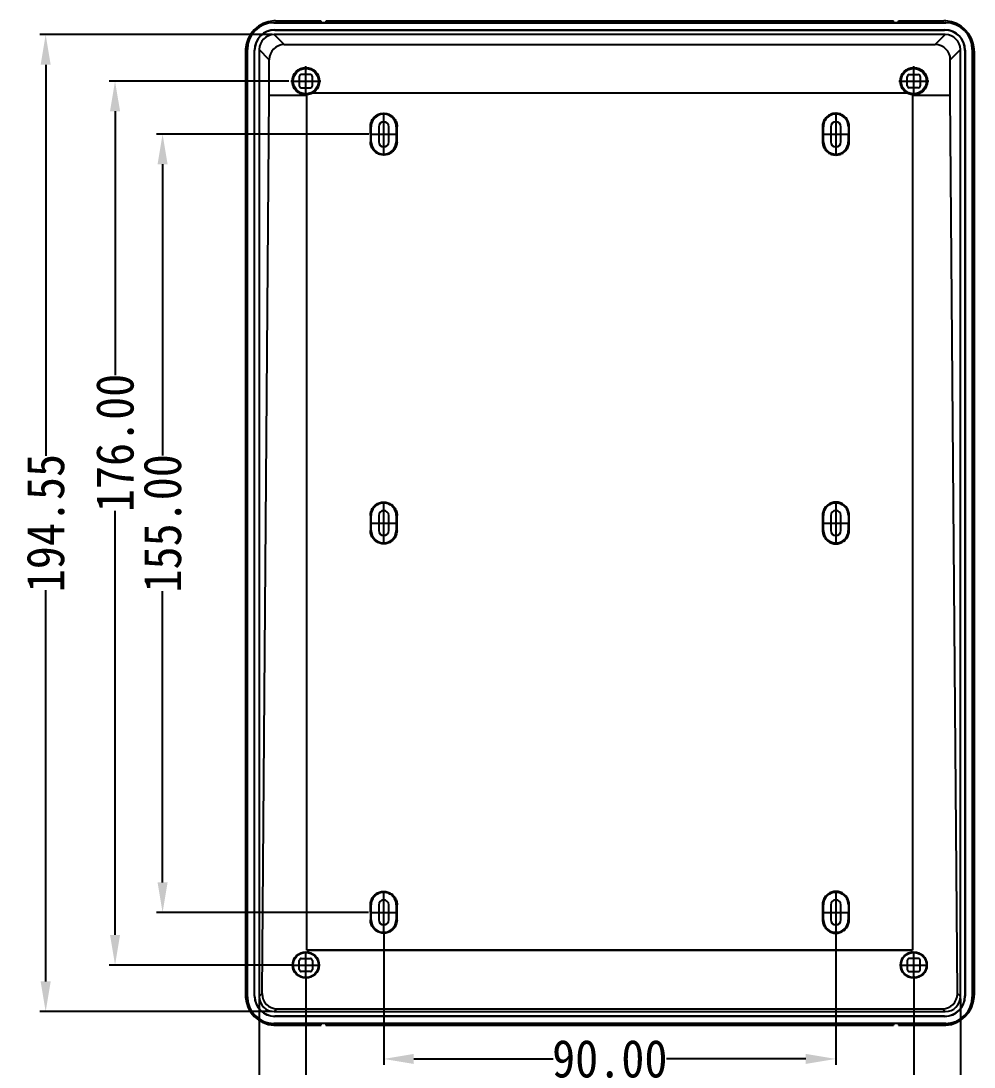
# Model space of a CAD drawing. Header units: inches. Extents: x 3721 to 4368, y 531 to 969.
# Drawn here: x 3721.1 to 3910.8, y 748.1 to 956.4 of the extents above; entities that cross this region are included whole.
import ezdxf
from ezdxf.lldxf.tags import DXFTag

# ---------------------------------------------------------------- set-up
doc = ezdxf.new("R2010")
doc.units = ezdxf.units.IN
doc.header["$MEASUREMENT"] = 0
doc.styles.add('FFS', font='simfang0.ttf', dxfattribs={"width": 0.9})
tags = doc.linetypes.add('CENTER', pattern=[2, 1.25, -0.25, 0.25, -0.25]).pattern_tags.tags
tags[10:11] = [DXFTag(74, 4), DXFTag(75, 0), DXFTag(340, '0'), DXFTag(46, 0.0), DXFTag(50, 0.0), DXFTag(44, 0.0), DXFTag(45, 0.0)]
tags[8:9] = [DXFTag(74, 4), DXFTag(75, 0), DXFTag(340, '0'), DXFTag(46, 0.0), DXFTag(50, 0.0), DXFTag(44, 0.0), DXFTag(45, 0.0)]
tags[6:7] = [DXFTag(74, 4), DXFTag(75, 0), DXFTag(340, '0'), DXFTag(46, 0.0), DXFTag(50, 0.0), DXFTag(44, 0.0), DXFTag(45, 0.0)]
tags[4:5] = [DXFTag(74, 4), DXFTag(75, 0), DXFTag(340, '0'), DXFTag(46, 0.0), DXFTag(50, 0.0), DXFTag(44, 0.0), DXFTag(45, 0.0)]
doc.dimstyles.get("Standard").update_dxf_attribs({"dimtxt": 3, "dimasz": 2, "dimexe": 0.18, "dimexo": 0.0625, "dimgap": 0.09, "dimtad": 0, "dimzin": 0, "dimdsep": 46, "dimtxsty": 'Standard', "dimcen": 0.09, "dimclrd": 4, "dimclre": 6, "dimclrt": 4, "dimadec": 0, "dimazin": 0, "dimtfac": 1, "dimtofl": 0, "dimtmove": 0, "dimatfit": 3, "dimfxl": 1, "dimtolj": 1, "dimtzin": 0, "dimarcsym": 0})

# ---------------------------------------------------------------- blocks, each defined once
blk = doc.blocks.new('*D12')
at = {"color": 6, "lineweight": -2}
for p, q in [((3774.36, 944.43), (3738.6, 944.43)), ((3739.79, 938.43), (3739.79, 885.91)), ((3739.79, 774.42), (3739.79, 858.85)), ((3775.02, 768.42), (3738.6, 768.42))]:
    blk.add_line(p, q, dxfattribs=at)
at = {"color": 6}
for points in [[(3738.79, 938.43), (3740.79, 938.43), (3739.79, 944.43)], [(3738.79, 774.42), (3740.79, 774.42), (3739.79, 768.42)]]:
    blk.add_solid(points, dxfattribs=at)
at = {"layer": 'Defpoints', "color": 0}
for p in [(3774.77, 944.43), (3739.79, 768.42), (3775.44, 768.42)]:
    blk.add_point(p, dxfattribs=at)
at = {"color": 4, "insert": (3739.79, 872.38), "char_height": 7.5, "attachment_point": 5, "rotation": 90, "style": 'FFS'}
blk.add_mtext('\\A1;176.00', dxfattribs=at)
blk = doc.blocks.new('*D3')
at = {"color": 6, "lineweight": -2}
for p, q in [((3793.26, 775.02), (3793.26, 748.53)), ((3883.26, 775.02), (3883.26, 748.53)), ((3799.26, 749.72), (3826.99, 749.72)), ((3877.26, 749.72), (3849.53, 749.72))]:
    blk.add_line(p, q, dxfattribs=at)
at = {"color": 6}
for points in [[(3799.26, 750.72), (3799.26, 748.72), (3793.26, 749.72)], [(3877.26, 750.72), (3877.26, 748.72), (3883.26, 749.72)]]:
    blk.add_solid(points, dxfattribs=at)
at = {"layer": 'Defpoints', "color": 0}
for p in [(3793.26, 775.43), (3883.26, 775.43), (3883.26, 749.72)]:
    blk.add_point(p, dxfattribs=at)
at = {"color": 4, "insert": (3838.26, 749.72), "char_height": 7.5, "attachment_point": 5, "style": 'FFS'}
blk.add_mtext('\\A1;90.00', dxfattribs=at)
blk = doc.blocks.new('*D4')
at = {"color": 6, "lineweight": -2}
for p, q in [((3777.76, 765.79), (3777.76, 737.97)), ((3898.76, 766.18), (3898.76, 737.97)), ((3783.76, 739.16), (3824.73, 739.16)), ((3892.76, 739.16), (3851.8, 739.16))]:
    blk.add_line(p, q, dxfattribs=at)
at = {"color": 6}
for points in [[(3783.76, 740.16), (3783.76, 738.16), (3777.76, 739.16)], [(3892.76, 740.16), (3892.76, 738.16), (3898.76, 739.16)]]:
    blk.add_solid(points, dxfattribs=at)
at = {"layer": 'Defpoints', "color": 0}
for p in [(3777.76, 766.21), (3898.76, 766.59), (3898.76, 739.16)]:
    blk.add_point(p, dxfattribs=at)
at = {"color": 4, "insert": (3838.26, 739.16), "char_height": 7.5, "attachment_point": 5, "style": 'FFS'}
blk.add_mtext('\\A1;121.00', dxfattribs=at)
blk = doc.blocks.new('*D5')
at = {"color": 6, "lineweight": -2}
for p, q in [((3790.29, 933.87), (3748.06, 933.87)), ((3749.25, 927.87), (3749.25, 869.9)), ((3749.25, 784.87), (3749.25, 842.84)), ((3790.24, 778.87), (3748.06, 778.87))]:
    blk.add_line(p, q, dxfattribs=at)
at = {"color": 6}
for points in [[(3748.25, 927.87), (3750.25, 927.87), (3749.25, 933.87)], [(3748.25, 784.87), (3750.25, 784.87), (3749.25, 778.87)]]:
    blk.add_solid(points, dxfattribs=at)
at = {"layer": 'Defpoints', "color": 0}
for p in [(3790.7, 933.87), (3749.25, 778.87), (3790.65, 778.87)]:
    blk.add_point(p, dxfattribs=at)
at = {"color": 4, "insert": (3749.25, 856.37), "char_height": 7.5, "attachment_point": 5, "rotation": 90, "style": 'FFS'}
blk.add_mtext('\\A1;155.00', dxfattribs=at)
blk = doc.blocks.new('*D17')
at = {"color": 6, "lineweight": -2}
for p, q in [((3771.06, 953.7), (3724.79, 953.7)), ((3725.98, 947.7), (3725.98, 869.79)), ((3725.98, 765.15), (3725.98, 843.05)), ((3771.06, 759.15), (3724.79, 759.15))]:
    blk.add_line(p, q, dxfattribs=at)
at = {"color": 6}
for points in [[(3724.98, 947.7), (3726.98, 947.7), (3725.98, 953.7)], [(3724.98, 765.15), (3726.98, 765.15), (3725.98, 759.15)]]:
    blk.add_solid(points, dxfattribs=at)
at = {"layer": 'Defpoints', "color": 0}
for p in [(3725.98, 953.7), (3771.47, 953.7), (3771.47, 759.15)]:
    blk.add_point(p, dxfattribs=at)
at = {"color": 4, "insert": (3725.98, 856.42), "char_height": 7.5, "attachment_point": 5, "rotation": 90, "style": 'FFS'}
blk.add_mtext('\\A1;194.55', dxfattribs=at)
blk = doc.blocks.new('*D18')
at = {"color": 6, "lineweight": -2}
for p, q in [((3768.48, 761.73), (3768.48, 727.25)), ((3908.05, 761.73), (3908.05, 727.25)), ((3774.48, 728.44), (3824.88, 728.44)), ((3902.05, 728.44), (3851.65, 728.44))]:
    blk.add_line(p, q, dxfattribs=at)
at = {"color": 6}
for points in [[(3774.48, 729.44), (3774.48, 727.44), (3768.48, 728.44)], [(3902.05, 729.44), (3902.05, 727.44), (3908.05, 728.44)]]:
    blk.add_solid(points, dxfattribs=at)
at = {"layer": 'Defpoints', "color": 0}
for p in [(3768.48, 762.14), (3908.05, 762.14), (3768.48, 728.44)]:
    blk.add_point(p, dxfattribs=at)
at = {"color": 4, "insert": (3838.26, 728.44), "char_height": 7.5, "attachment_point": 5, "style": 'FFS'}
blk.add_mtext('\\A1;139.57', dxfattribs=at)

msp = doc.modelspace()

# ---------------------------------------------------------------- linework, layer by layer
at = {"color": 7, "linetype": 'Continuous'}
for p, q in [((3771.745, 956.423), (3780.777, 956.423)), ((3780.783, 956.075), (3780.783, 956.423)), ((3781.766, 956.075), (3781.778, 956.423)), ((3781.778, 956.423), (3894.749, 956.423)), ((3894.754, 956.075), (3894.754, 956.423)), ((3895.737, 956.075), (3895.749, 956.423)), ((3895.749, 956.423), (3904.781, 956.423)), ((3771.398, 956.075), (3780.783, 956.075)), ((3771.407, 956.058), (3771.407, 956.075)), ((3771.407, 956.058), (3905.119, 956.058)), ((3771.581, 954.647), (3904.945, 954.647)), ((3771.581, 954.647), (3771.616, 954.612)), ((3771.616, 954.612), (3904.91, 954.612)), ((3780.788, 956.094), (3781.768, 956.094)), ((3894.759, 956.094), (3895.738, 956.094)), ((3895.743, 956.075), (3905.128, 956.075)), ((3904.945, 954.647), (3904.91, 954.612)), ((3905.119, 956.075), (3905.119, 956.058)), ((3905.051, 953.698), (3771.475, 953.698)), ((3771.475, 953.698), (3773.476, 951.697)), ((3903.05, 951.697), (3905.051, 953.698)), ((3765.755, 950.432), (3765.755, 762.419)), ((3766.103, 762.063), (3766.103, 950.78)), ((3766.103, 950.771), (3766.12, 950.771)), ((3766.12, 762.072), (3766.12, 950.771)), ((3767.531, 762.247), (3767.531, 950.596)), ((3767.531, 950.579), (3767.566, 950.579)), ((3767.566, 762.264), (3767.566, 950.579)), ((3770.481, 948.701), (3768.48, 950.703)), ((3768.48, 950.703), (3768.48, 762.14)), ((3773.476, 951.697), (3903.05, 951.697)), ((3908.047, 950.703), (3906.045, 948.701)), ((3908.047, 762.14), (3908.047, 950.703)), ((3908.96, 950.579), (3908.995, 950.579)), ((3908.96, 950.579), (3908.96, 762.264)), ((3908.995, 950.596), (3908.995, 762.247)), ((3910.406, 950.771), (3910.424, 950.771)), ((3910.406, 950.771), (3910.406, 762.072)), ((3910.424, 950.78), (3910.424, 762.063)), ((3910.771, 950.432), (3910.771, 762.411)), ((3770.481, 941.611), (3770.481, 948.701)), ((3906.045, 941.611), (3906.045, 948.701)), ((3776.465, 945.327), (3776.462, 943.527)), ((3778.666, 945.722), (3776.866, 945.726)), ((3779.061, 943.522), (3779.065, 945.322)), ((3897.465, 943.523), (3897.462, 945.322)), ((3897.861, 945.722), (3899.661, 945.726)), ((3900.061, 945.326), (3900.064, 943.526)), ((3776.861, 943.126), (3778.661, 943.123)), ((3777.978, 771.396), (3777.978, 941.69)), ((3897.433, 942.023), (3779.093, 942.023)), ((3899.664, 943.126), (3897.865, 943.123)), ((3898.548, 941.69), (3898.548, 771.396)), ((3769.062, 762.723), (3770.481, 941.611)), ((3770.481, 941.611), (3777.978, 941.611)), ((3898.548, 941.611), (3906.045, 941.611)), ((3907.464, 762.723), (3906.045, 941.611)), ((3790.602, 935.352), (3790.778, 935.352)), ((3790.602, 935.352), (3790.618, 932.352)), ((3790.794, 932.352), (3790.778, 935.352)), ((3792.265, 935.352), (3792.265, 932.352)), ((3794.264, 932.352), (3794.264, 935.352)), ((3795.751, 935.352), (3795.735, 932.352)), ((3795.751, 935.352), (3795.927, 935.352)), ((3795.911, 932.352), (3795.927, 935.352)), ((3880.599, 935.352), (3880.776, 935.352)), ((3880.599, 935.352), (3880.615, 932.352)), ((3880.791, 932.352), (3880.776, 935.352)), ((3882.262, 935.352), (3882.262, 932.352)), ((3884.262, 932.352), (3884.262, 935.352)), ((3885.748, 935.352), (3885.732, 932.352)), ((3885.748, 935.352), (3885.925, 935.352)), ((3885.909, 932.352), (3885.925, 935.352)), ((3790.794, 932.352), (3790.618, 932.352)), ((3795.911, 932.352), (3795.735, 932.352)), ((3880.791, 932.352), (3880.615, 932.352)), ((3885.909, 932.352), (3885.732, 932.352)), ((3790.603, 857.921), (3790.778, 857.921)), ((3790.603, 857.921), (3790.619, 854.922)), ((3790.794, 854.922), (3790.778, 857.921)), ((3792.265, 857.921), (3792.265, 854.922)), ((3794.264, 854.922), (3794.264, 857.921)), ((3795.751, 857.921), (3795.735, 854.922)), ((3795.751, 857.921), (3795.928, 857.921)), ((3795.912, 854.922), (3795.928, 857.921)), ((3880.599, 857.921), (3880.615, 854.922)), ((3880.599, 857.921), (3880.775, 857.921)), ((3880.791, 854.922), (3880.775, 857.921)), ((3882.262, 857.921), (3882.262, 854.922)), ((3884.262, 854.922), (3884.262, 857.921)), ((3885.749, 857.921), (3885.733, 854.922)), ((3885.749, 857.921), (3885.926, 857.921)), ((3885.911, 854.922), (3885.926, 857.921)), ((3790.794, 854.922), (3790.619, 854.922)), ((3795.912, 854.922), (3795.735, 854.922)), ((3880.791, 854.922), (3880.615, 854.922)), ((3885.911, 854.922), (3885.733, 854.922)), ((3790.602, 780.391), (3790.618, 777.391)), ((3790.602, 780.391), (3790.778, 780.391)), ((3790.794, 777.391), (3790.778, 780.391)), ((3792.265, 780.391), (3792.265, 777.391)), ((3794.264, 777.391), (3794.264, 780.391)), ((3795.751, 780.391), (3795.735, 777.391)), ((3795.751, 780.391), (3795.928, 780.391)), ((3795.912, 777.391), (3795.928, 780.391)), ((3880.599, 780.391), (3880.615, 777.391)), ((3880.599, 780.391), (3880.775, 780.391)), ((3880.791, 777.391), (3880.775, 780.391)), ((3882.262, 780.391), (3882.262, 777.391)), ((3884.262, 777.391), (3884.262, 780.391)), ((3885.748, 780.391), (3885.732, 777.391)), ((3885.748, 780.391), (3885.925, 780.391)), ((3885.909, 777.391), (3885.925, 780.391)), ((3790.794, 777.391), (3790.618, 777.391)), ((3795.912, 777.391), (3795.735, 777.391)), ((3880.791, 777.391), (3880.615, 777.391)), ((3885.909, 777.391), (3885.732, 777.391)), ((3777.978, 771.471), (3898.548, 771.471)), ((3777.978, 771.396), (3898.548, 771.396)), ((3776.462, 767.521), (3776.465, 769.32)), ((3776.865, 769.72), (3778.665, 769.717)), ((3779.065, 769.317), (3779.061, 767.517)), ((3897.462, 769.316), (3897.465, 767.516)), ((3899.66, 769.72), (3897.861, 769.717)), ((3900.064, 767.521), (3900.061, 769.321)), ((3778.661, 767.117), (3776.862, 767.121)), ((3897.866, 767.117), (3899.665, 767.121)), ((3768.48, 762.14), (3769.062, 762.723)), ((3907.464, 762.723), (3908.047, 762.14)), ((3766.12, 762.072), (3766.103, 762.072)), ((3767.566, 762.264), (3767.531, 762.264)), ((3908.995, 762.264), (3908.96, 762.264)), ((3910.424, 762.072), (3910.406, 762.072)), ((3772.033, 759.704), (3771.475, 759.145)), ((3771.475, 759.145), (3905.051, 759.145)), ((3772.033, 759.704), (3904.493, 759.704)), ((3905.051, 759.145), (3904.493, 759.704)), ((3780.783, 756.768), (3771.398, 756.768)), ((3771.407, 756.768), (3771.407, 756.785)), ((3905.119, 756.785), (3771.407, 756.785)), ((3771.581, 758.196), (3771.616, 758.231)), ((3904.945, 758.196), (3771.581, 758.196)), ((3904.91, 758.231), (3771.616, 758.231)), ((3771.754, 756.421), (3780.783, 756.421)), ((3780.789, 756.768), (3780.777, 756.421)), ((3781.767, 756.749), (3780.787, 756.749)), ((3781.772, 756.768), (3781.772, 756.421)), ((3781.772, 756.421), (3894.755, 756.421)), ((3894.761, 756.768), (3894.749, 756.421)), ((3895.739, 756.749), (3894.759, 756.749)), ((3895.743, 756.768), (3895.743, 756.421)), ((3895.743, 756.421), (3904.773, 756.421)), ((3904.945, 758.196), (3904.91, 758.231)), ((3905.119, 756.785), (3905.119, 756.768))]:
    msp.add_line(p, q, dxfattribs=at)
at = {"color": 1, "linetype": 'CENTER', "ltscale": 2.281596}
for p, q in [((3777.763, 941.438), (3777.763, 947.416)), ((3774.774, 944.427), (3780.752, 944.427))]:
    msp.add_line(p, q, dxfattribs=at)
at = {"color": 1, "linetype": 'CENTER', "ltscale": 2.281566}
for p, q in [((3898.763, 941.438), (3898.763, 947.415)), ((3895.774, 944.427), (3901.752, 944.427))]:
    msp.add_line(p, q, dxfattribs=at)
at = {"color": 1, "linetype": 'CENTER', "ltscale": 0.503675}
for p, q in [((3793.264, 929.719), (3793.264, 938.028)), ((3883.262, 938.028), (3883.262, 929.719)), ((3790.61, 933.872), (3795.919, 933.872)), ((3880.607, 933.872), (3885.917, 933.872)), ((3793.264, 852.29), (3793.264, 860.597)), ((3883.262, 860.599), (3883.262, 852.288)), ((3790.611, 856.422), (3795.92, 856.422)), ((3880.607, 856.422), (3885.919, 856.422)), ((3793.264, 774.759), (3793.264, 783.067)), ((3883.262, 783.068), (3883.262, 774.758)), ((3790.61, 778.871), (3795.92, 778.871)), ((3880.607, 778.871), (3885.917, 778.871))]:
    msp.add_line(p, q, dxfattribs=at)
at = {"color": 1, "linetype": 'CENTER', "ltscale": 0.442416}
for p, q in [((3777.763, 765.788), (3777.763, 771.057)), ((3898.763, 765.788), (3898.763, 771.057)), ((3775.129, 768.422), (3780.398, 768.422)), ((3896.128, 768.422), (3901.397, 768.422))]:
    msp.add_line(p, q, dxfattribs=at)
at = {"color": 7, "linetype": 'Continuous'}
for centre, radius in [((3777.763, 944.427), 2.717), ((3777.763, 944.424), 2.505), ((3898.763, 944.427), 2.717), ((3898.763, 944.424), 2.505), ((3777.763, 768.419), 2.508), ((3898.763, 768.419), 2.508)]:
    msp.add_circle(centre, radius, dxfattribs=at)
for centre, radius, start, end in [((3771.741, 950.437), 5.985, 93.53504, 176.45864), ((3771.754, 950.353), 6.07, 90.00211, 93.60851), ((3904.772, 950.353), 6.069, 86.39125, 89.99788), ((3904.786, 950.437), 5.985, 3.53139, 86.46874), ((3771.731, 950.432), 5.976, 176.4082, 179.99631), ((3904.702, 950.424), 6.069, 0.00212, 3.60892), ((3776.865, 945.326), 0.4, 89.99962, 180.00038), ((3778.665, 945.322), 0.4, 359.99962, 90.00038), ((3897.861, 945.322), 0.4, 89.99962, 180.00038), ((3899.661, 945.326), 0.4, 359.99962, 90.00038), ((3776.862, 943.526), 0.4, 179.99962, 270.00038), ((3778.661, 943.523), 0.4, 269.99962, 0.00038), ((3897.865, 943.523), 0.4, 179.99962, 270.00038), ((3899.664, 943.526), 0.4, 269.99962, 0.00038), ((3793.264, 935.352), 1, 0, 180), ((3883.262, 935.352), 1, 0, 180), ((3793.264, 932.352), 1, 180, 0), ((3883.262, 932.352), 1, 180, 0), ((3793.264, 857.934), 2.485, 359.71309, 180.2869), ((3883.262, 857.933), 2.486, 359.71683, 180.28316), ((3793.264, 857.921), 1, 0, 180), ((3883.262, 857.921), 1, 0, 180), ((3793.264, 854.936), 2.47, 180.31832, 359.68169), ((3793.264, 854.922), 1, 180, 0), ((3883.262, 854.936), 2.47, 180.32235, 359.67766), ((3883.262, 854.922), 1, 180, 0), ((3793.264, 780.403), 2.485, 359.71309, 180.28691), ((3793.264, 780.391), 1, 0, 180), ((3883.262, 780.403), 2.486, 359.71683, 180.28317), ((3883.262, 780.391), 1, 0, 180), ((3793.264, 777.405), 2.47, 180.31831, 359.68169), ((3793.264, 777.391), 1, 180, 0), ((3883.262, 777.405), 2.47, 180.32235, 359.67766), ((3883.262, 777.391), 1, 180, 0), ((3776.865, 769.32), 0.4, 89.99962, 180.00038), ((3778.665, 769.317), 0.4, 359.99962, 90.00038), ((3897.861, 769.317), 0.4, 89.99962, 180.00038), ((3899.661, 769.32), 0.4, 359.99962, 90.00038), ((3776.862, 767.521), 0.4, 179.99962, 270.00038), ((3778.661, 767.517), 0.4, 269.99962, 0.00038), ((3897.865, 767.517), 0.4, 179.99962, 270.00038), ((3899.664, 767.521), 0.4, 269.99962, 0.00038), ((3771.825, 762.419), 6.069, 180.00212, 183.60892), ((3771.741, 762.406), 5.985, 183.53138, 266.46875), ((3904.785, 762.407), 5.985, 273.53504, 356.45864), ((3904.795, 762.411), 5.976, 356.4082, 359.99631), ((3771.754, 762.49), 6.069, 266.39125, 269.99788), ((3904.772, 762.49), 6.07, 270.00211, 273.60851)]:
    msp.add_arc(centre, radius, start, end, dxfattribs=at)
for centre, major_axis, ratio, start_param, end_param in [((3771.405, 950.773), (-3.751, 3.751), 0.9987828, -0.7847892, 0.7847892), ((3771.422, 950.756), (-3.751, 3.751), 0.9987828, -0.7847892, 0.7847892), ((3771.586, 950.592), (-2.869, 2.869), 0.9987828, -0.7847892, 0.7847892), ((3771.621, 950.557), (2.869, -2.869), 0.9987828, 2.3568035, 3.9263818), ((3904.905, 950.557), (2.869, 2.869), 0.9987828, -0.7847892, 0.7847892), ((3904.94, 950.592), (2.869, 2.869), 0.9987828, -0.7847892, 0.7847892), ((3905.104, 950.756), (3.751, 3.751), 0.9987828, -0.7847892, 0.7847892), ((3905.122, 950.773), (3.751, 3.751), 0.9987828, -0.7847892, 0.7847892), ((3771.483, 950.695), (2.127, -2.127), 0.9972647, 2.357564, 3.9256213), ((3905.043, 950.695), (-2.127, -2.127), 0.9972647, 8.6407493, 10.2088066), ((3773.485, 948.693), (-2.127, 2.127), 0.9972647, 5.4991567, 7.0672139), ((3903.042, 948.693), (2.127, 2.127), 0.9972647, -0.7840286, 0.7840286), ((3793.264, 935.365), (-0.001, 2.486), 0.999986, -1.5763694, 1.5757939), ((3883.262, 935.365), (-0.001, 2.486), 0.999986, -1.5763694, 1.5757939), ((3793.264, 932.365), (-0.001, 2.47), 0.999986, -4.7073914, -1.5763694), ((3883.262, 932.365), (-0.001, 2.47), 0.999986, -4.7073914, -1.5763694), ((3772.066, 762.731), (1.369, 2.709), 0.9867546, -4.2471309, -2.6790736), ((3904.461, 762.731), (-1.369, 2.709), 0.9867546, -3.6041117, -2.0360544), ((3771.405, 762.07), (-3.751, -3.751), 0.9987828, -0.7847892, 0.7847892), ((3771.422, 762.087), (-3.751, -3.751), 0.9987828, -0.7847892, 0.7847892), ((3771.586, 762.252), (-2.869, -2.869), 0.9987828, -0.7847892, 0.7847892), ((3771.621, 762.286), (2.869, 2.869), 0.9987828, -3.9263818, -2.3568035), ((3771.483, 762.148), (-2.127, -2.127), 0.9972647, -0.7840286, 0.7840286), ((3904.905, 762.286), (2.869, -2.869), 0.9987828, -0.7847892, 0.7847892), ((3904.94, 762.252), (2.869, -2.869), 0.9987828, -0.7847892, 0.7847892), ((3905.043, 762.148), (2.127, -2.127), 0.9972647, -0.7840286, 0.7840286), ((3905.104, 762.087), (3.751, -3.751), 0.9987828, -0.7847892, 0.7847892), ((3905.122, 762.07), (3.751, -3.751), 0.9987828, -0.7847892, 0.7847892)]:
    msp.add_ellipse(centre, major_axis=major_axis, ratio=ratio, start_param=start_param, end_param=end_param, dxfattribs=at)
for centre in [(3777.763, 768.422), (3898.763, 768.422)]:
    msp.add_ellipse(centre, major_axis=(0, 2.634), ratio=0.9999991, dxfattribs=at)
for points, start_tangent, end_tangent in [([(3790.608, 935.376), (3790.733, 936.19), (3791.116, 936.938), (3791.703, 937.522), (3792.44, 937.898), (3793.26, 938.028), (3794.079, 937.901), (3794.817, 937.529), (3795.409, 936.945), (3795.795, 936.193), (3795.921, 935.376)], (-0.0052852, 0.999986), (-0.0052852, -0.999986)), ([(3885.919, 935.376), (3885.797, 936.181), (3885.417, 936.929), (3884.829, 937.518), (3884.087, 937.897), (3883.265, 938.028), (3882.445, 937.9), (3881.704, 937.525), (3881.111, 936.936), (3880.728, 936.184), (3880.605, 935.376)], (0.0052852, 0.999986), (0.0052852, -0.999986)), ([(3795.917, 932.377), (3795.774, 931.526), (3795.391, 930.79), (3794.808, 930.216), (3794.079, 929.848), (3793.269, 929.719), (3792.46, 929.845), (3791.73, 930.209), (3791.143, 930.784), (3790.756, 931.523), (3790.612, 932.377)], (-0.0052852, -0.999986), (-0.0052852, 0.999986)), ([(3880.609, 932.377), (3880.749, 931.534), (3881.129, 930.799), (3881.716, 930.218), (3882.452, 929.846), (3883.262, 929.719)], (0.0052852, -0.999986), (1, 0.0000004)), ([(3883.262, 929.719), (3884.073, 929.847), (3884.808, 930.218), (3885.394, 930.798), (3885.774, 931.532), (3885.915, 932.377)], (1, 0.0000004), (0.0052852, 0.999986)), ([(3790.609, 857.946), (3790.733, 858.748), (3791.106, 859.491), (3791.686, 860.077), (3792.428, 860.46), (3793.252, 860.597), (3794.077, 860.469), (3794.822, 860.094), (3795.413, 859.509), (3795.795, 858.758), (3795.922, 857.946)], (-0.0052452, 0.9999862), (-0.0053211, -0.9999858)), ([(3885.921, 857.946), (3885.803, 858.731), (3885.434, 859.476), (3884.851, 860.072), (3884.102, 860.461), (3883.272, 860.599), (3882.442, 860.467), (3881.69, 860.083), (3881.099, 859.486), (3880.725, 858.735), (3880.605, 857.946)], (0.0053211, 0.9999858), (0.0052452, -0.9999862)), ([(3795.918, 854.946), (3795.777, 854.107), (3795.403, 853.376), (3794.827, 852.8), (3794.093, 852.424), (3793.279, 852.29), (3792.465, 852.415), (3791.728, 852.784), (3791.141, 853.359), (3790.758, 854.097), (3790.613, 854.946)], (-0.0053212, -0.9999858), (-0.0052452, 0.9999862)), ([(3880.609, 854.946), (3880.745, 854.123), (3881.115, 853.389), (3881.694, 852.804), (3882.435, 852.424), (3883.254, 852.288), (3884.073, 852.418), (3884.817, 852.794), (3885.404, 853.38), (3885.779, 854.12), (3885.917, 854.946)], (0.0052452, -0.9999862), (0.0053212, 0.9999858)), ([(3790.608, 780.415), (3790.732, 781.217), (3791.105, 781.961), (3791.685, 782.547), (3792.427, 782.93), (3793.251, 783.067), (3794.076, 782.939), (3794.821, 782.564), (3795.412, 781.978), (3795.795, 781.228), (3795.922, 780.415)], (-0.0052711, 0.9999861), (-0.0052953, -0.999986)), ([(3885.919, 780.415), (3885.801, 781.2), (3885.433, 781.946), (3884.85, 782.541), (3884.101, 782.93), (3883.271, 783.068), (3882.441, 782.936), (3881.689, 782.552), (3881.098, 781.955), (3880.724, 781.204), (3880.605, 780.415)], (0.0052953, 0.999986), (0.0052711, -0.9999861)), ([(3795.918, 777.416), (3795.776, 776.577), (3795.402, 775.846), (3794.826, 775.27), (3794.092, 774.893), (3793.278, 774.76), (3792.464, 774.885), (3791.727, 775.253), (3791.14, 775.828), (3790.757, 776.567), (3790.612, 777.416)], (-0.0052953, -0.999986), (-0.0052711, 0.9999861)), ([(3880.609, 777.416), (3880.745, 776.593), (3881.115, 775.859), (3881.693, 775.274), (3882.434, 774.894), (3883.253, 774.758), (3884.072, 774.888), (3884.816, 775.264), (3885.403, 775.85), (3885.778, 776.589), (3885.915, 777.416)], (0.0052711, -0.9999861), (0.0052953, 0.999986))]:
    msp.add_spline(points, degree=3, dxfattribs=dict(at, start_tangent=start_tangent, end_tangent=end_tangent))

# ---------------------------------------------------------------- dimensions: what is measured, and where the dimension line sits
for base, p1, p2, override, picture, middle in [((3725.978, 953.698), (3771.475, 759.145), (3771.475, 953.698), {"dimscale": 3, "dimtxt": 2.5, "dimexe": 0.396, "dimexo": 0.1375, "dimtxsty": 'FFS', "dimcen": 0.198, "dimclrd": 6}, '*D17', (3725.978, 856.422)), ((3749.253, 778.871), (3790.703, 933.872), (3790.649, 778.871), {"dimscale": 3, "dimtxt": 2.5, "dimasz": 2, "dimexe": 0.396, "dimexo": 0.1375, "dimzin": 0, "dimtxsty": 'FFS', "dimcen": 0.198, "dimclrd": 6, "dimclre": 6, "dimclrt": 4, "dimtp": 0, "dimtm": 0, "dimtzin": 0}, '*D5', (3749.253, 856.372))]:
    dim = msp.add_linear_dim(base=base, p1=p1, p2=p2, angle=90, dimstyle='Standard', override=override)
    dim.commit()
    dim.dimension.update_dxf_attribs({"geometry": picture, "text_midpoint": middle})
dim = msp.add_linear_dim(base=(3739.7869, 768.4222), p1=(3774.7744, 944.4266), p2=(3775.4364, 768.4222), angle=90, dimstyle='Standard', override={"dimscale": 3, "dimtxt": 2.5, "dimasz": 2, "dimexe": 0.396, "dimexo": 0.1375, "dimzin": 0, "dimtxsty": 'FFS', "dimcen": 0.198, "dimclrd": 6, "dimclre": 6, "dimclrt": 4, "dimtp": 0, "dimtm": 0, "dimtzin": 0})
dim.commit()
dim.dimension.update_dxf_attribs({"geometry": '*D12', "text_midpoint": (3739.7869, 872.3789), "dimtype": 160})
for base, p1, p2, override, picture, middle in [((3883.262, 749.719), (3793.264, 775.431), (3883.262, 775.431), {"dimscale": 3, "dimtxt": 2.5, "dimasz": 2, "dimexe": 0.396, "dimexo": 0.1375, "dimzin": 0, "dimtxsty": 'FFS', "dimcen": 0.198, "dimclrd": 6, "dimclre": 6, "dimclrt": 4, "dimtp": 0, "dimtm": 0, "dimtzin": 0}, '*D3', (3838.263, 749.719)), ((3898.763, 739.16), (3777.763, 766.206), (3898.763, 766.594), {"dimscale": 3, "dimtxt": 2.5, "dimasz": 2, "dimexe": 0.396, "dimexo": 0.1375, "dimzin": 0, "dimtxsty": 'FFS', "dimcen": 0.198, "dimclrd": 6, "dimclre": 6, "dimclrt": 4, "dimtp": 0, "dimtm": 0, "dimtzin": 0}, '*D4', (3838.263, 739.16)), ((3768.48, 728.438), (3908.047, 762.14), (3768.48, 762.14), {"dimscale": 3, "dimtxt": 2.5, "dimexe": 0.396, "dimexo": 0.1375, "dimtxsty": 'FFS', "dimcen": 0.198, "dimclrd": 6}, '*D18', (3838.263, 728.438))]:
    dim = msp.add_linear_dim(base=base, p1=p1, p2=p2, dimstyle='Standard', override=override)
    dim.commit()
    dim.dimension.update_dxf_attribs({"geometry": picture, "text_midpoint": middle})

doc.saveas('drawing.dxf')
